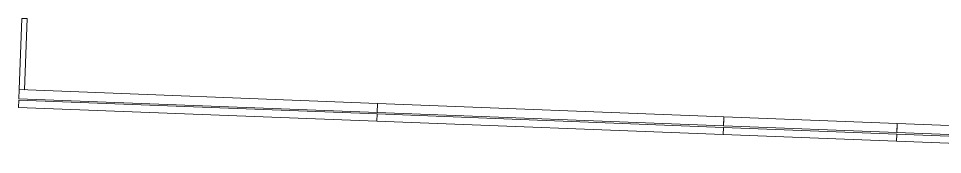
# Model space of a CAD drawing. Header units: millimetres. Extents: x 17924 to 83548, y -4690 to 56252.
# Drawn here: x 34596 to 37793, y 26379 to 26851 of the extents above; entities that cross this region are included whole.
import ezdxf

# ---------------------------------------------------------------- set-up
doc = ezdxf.new("R2010")
doc.units = ezdxf.units.MM
doc.header["$MEASUREMENT"] = 0
doc.layers.add('WALL-LNIG', color=1, linetype='Continuous', lineweight=0)

msp = doc.modelspace()

# ---------------------------------------------------------------- linework, layer by layer
at = {"layer": 'WALL-LNIG'}
msp.add_line((37035.6, 26478.2), (37635.1, 26455.2), dxfattribs=at)
at = {"layer": 'WALL-LNIG', "flags": 128}
for points in [[(34608.1, 26851.3), (34626.1, 26850.6), (34616.5, 26603.8), (34598.5, 26604.5), (34608.1, 26851.3)], [(34598.5, 26604.5), (34597.3, 26572.6), (35836.7, 26524.7), (35837.9, 26556.6), (34598.5, 26604.5)], [(35836.7, 26524.7), (37035.3, 26478.3), (37036.6, 26510.3), (35837.9, 26556.6), (35836.7, 26524.7)], [(37634.9, 26455.2), (38834, 26408.9), (38835.2, 26440.9), (37636.1, 26487.2), (37634.9, 26455.2)]]:
    msp.add_lwpolyline(points, close=True, dxfattribs=at)
at = {"layer": 'WALL-LNIG', "lineweight": 0, "flags": 128}
for points in [[(34597.1, 26567.6), (35836.5, 26519.7), (35835.5, 26494.7), (34596.1, 26542.6), (34597.1, 26567.6)], [(35836.5, 26519.7), (37035.1, 26473.3), (37034.2, 26448.4), (35835.5, 26494.7), (35836.5, 26519.7)], [(37035.1, 26473.3), (37634.7, 26450.2), (37633.7, 26425.2), (37034.2, 26448.4), (37035.1, 26473.3)], [(37634.7, 26450.2), (38833.8, 26403.8), (38832.8, 26378.8), (37633.7, 26425.2), (37634.7, 26450.2)]]:
    msp.add_lwpolyline(points, close=True, dxfattribs=at)
at = {"layer": 'WALL-LNIG', "flags": 128}
msp.add_lwpolyline([(37635.3, 26467.2), (37636.1, 26487.2), (37036.6, 26510.3), (37035.8, 26490.3)], dxfattribs=at)

doc.saveas('drawing.dxf')
